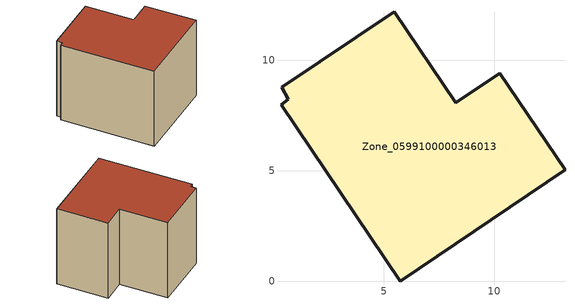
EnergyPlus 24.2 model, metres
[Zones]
Zone_0599100000346013
 floor ground (C_G): 13.2,5.04 5.75,0 0.35,8 0.68,8.24 0.39,8.77 5.46,12.2 8.25,8.08 10.24,9.42 z0
 wall outside (C_F): 8.25,8.08 5.46,12.2 0.39,8.77 0.68,8.24 0.35,8 5.75,0 13.2,5.04 10.24,9.42 8.25,8.08 z0:8.55
 roof outside (C_R): 0.68,8.24 0.35,8 5.75,0 13.2,5.04 10.24,9.42 8.25,8.08 5.46,12.2 0.39,8.77 z8.55
[BUILDING]
Pand.0599100000346013: North Axis=0; Terrain=City; Loads Convergence Tolerance Value=0.04; Temperature Convergence Tolerance Value=0.4; Solar Distribution=FullExterior; Maximum Number of Warmup Days=25; Minimum Number of Warmup Days=1
[Site:Location]
Rotterdam.The.Hague.AP_ZH_NLD Design_Conditions: Latitude=51.96; Longitude=4.45; Time Zone=1; Elevation=-4.5
[SITE:GROUNDTEMPERATURE:BUILDINGSURFACE]
18, 18, 18, 18, 18, 18, 18, 18, 18, 18, 18, 18
[MATERIAL] Thermal Absorptance=0.9; Solar Absorptance=0.7; Visible Absorptance=0.7
Name | Roughness | Thickness | Conductivity | Density | Specific Heat
G.TC.1992-2005 | MediumSmooth | 0.15 | 0.06 | 540 | 1210
F.TC.1992-2005 | Rough | 0.3 | 0.12 | 1920 | 840
R.TC.1992-2005 | MediumRough | 0.2 | 0.08 | 1500 | 1000
[CONSTRUCTION]
C_G: G.TC.1992-2005
C_F: F.TC.1992-2005
C_R: R.TC.1992-2005
[ZONE]
Zone_0599100000346013: Type=1; Multiplier=1; Ceiling Height=Autocalculate; Volume=Autocalculate; Floor Area=autocalculate; Part of Total Floor Area=Yes
[ZONEINFILTRATION:DESIGNFLOWRATE]
Infil_Zone_0599100000346013: Zone or ZoneList or Space or SpaceList=Zone_0599100000346013; Schedule=AlwaysOn; Design Flow Rate Calculation Method=Flow/Area; Flow Rate per Floor Area=0.0015; Constant Term Coefficient=1; Temperature Term Coefficient=0; Velocity Term Coefficient=0; Velocity Squared Term Coefficient=0
[HVACTEMPLATE:ZONE:IDEALLOADSAIRSYSTEM]
Zone_0599100000346013: Maximum Heating Supply Air Temperature=50; Minimum Cooling Supply Air Temperature=13; Maximum Heating Supply Air Humidity Ratio=0.0156; Minimum Cooling Supply Air Humidity Ratio=0.0077; Heating Limit=NoLimit; Cooling Limit=NoLimit; Dehumidification Control Type=ConstantSensibleHeatRatio; Cooling Sensible Heat Ratio=0.7; Dehumidification Setpoint=60; Humidification Control Type=None; Humidification Setpoint=30; Outdoor Air Method=None; Outdoor Air Flow Rate per Person=0.00944; Outdoor Air Flow Rate per Zone Floor Area=0; Outdoor Air Flow Rate per Zone=0; Demand Controlled Ventilation Type=None; Outdoor Air Economizer Type=NoEconomizer; Heat Recovery Type=None; Sensible Heat Recovery Effectiveness=0.7; Latent Heat Recovery Effectiveness=0.65
[ZONECONTROL:THERMOSTAT]
ThermostatControl_Zone_0599100000346013: Zone or ZoneList=Zone_0599100000346013; Control Type Schedule=DualSetpointControlType; Control 1=Thermostat_Zone_0599100000346013; Temperature Difference Between Cutout And Setpoint=0
[THERMOSTATSETPOINT:DUALSETPOINT]
Thermostat_Zone_0599100000346013: Heating Setpoint Temperature Schedule=HeatingSetpoint_Zone_0599100000346013; Cooling Setpoint Temperature Schedule=CoolingSetpoint_Zone_0599100000346013
[SCHEDULE:COMPACT]
HeatingSetpoint_Zone_0599100000346013: Through: 12/31, For: AllDays, Until: 24:00, 21
CoolingSetpoint_Zone_0599100000346013: Through: 12/31, For: AllDays, Until: 24:00, 24
DualSetpointControlType: Through: 12/31, For: AllDays, Until: 24:00, 4
AlwaysOn: Through: 12/31, For: AllDays, Until: 24:00, 1
